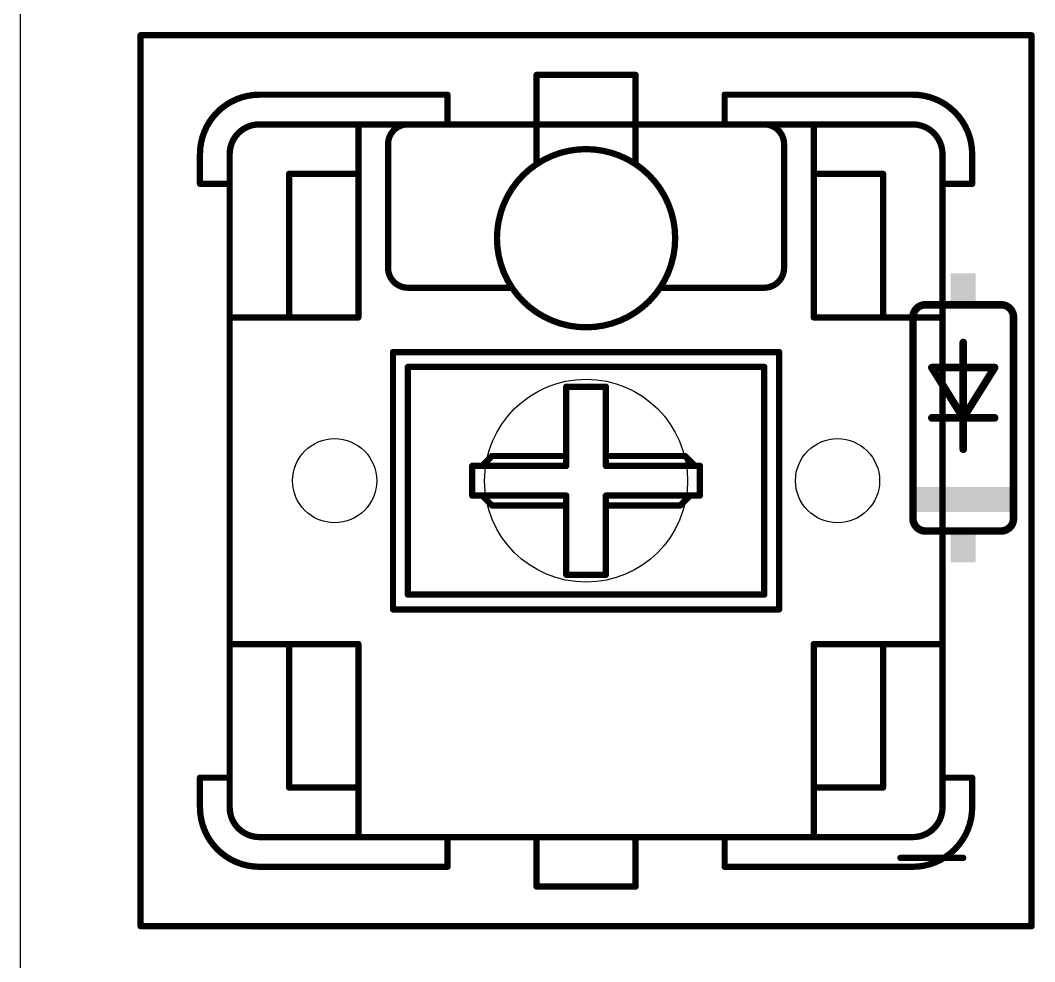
# Model space of a CAD drawing. Extents: x 0 to 155, y -1 to 106.
# Drawn here: x 0 to 20.49, y 53.78 to 72.8 of the extents above; entities that cross this region are included whole.
import ezdxf

# ---------------------------------------------------------------- set-up
doc = ezdxf.new("R2010")
doc.units = 0
doc.layers.add('20', color=7, linetype='CONTINUOUS')
doc.layers.add('21', color=253, linetype='CONTINUOUS')

# ---------------------------------------------------------------- blocks, each defined once
blk = doc.blocks.new('RECT')
blk.add_solid([(-0.5, -0.5), (0.5, -0.5), (-0.5, 0.5), (0.5, 0.5)])

msp = doc.modelspace()

# ---------------------------------------------------------------- linework, layer by layer
at = {"layer": '20'}
msp.add_line((0, 106.35), (0, -1.27), dxfattribs=at)
for centre, radius in [((11.43, 63.5), 2.05), ((6.35, 63.5), 0.85), ((16.51, 63.5), 0.85)]:
    msp.add_circle(centre, radius, dxfattribs=at)
at = {"layer": '21'}
for points, const_width in [([(2.43, 72.5318, 1), (2.43, 72.4682)], 0.0635), ([(2.4618, 72.5, 1), (2.3982, 72.5)], 0.0635), ([(20.4617, 72.5, 1), (20.3983, 72.5)], 0.0635), ([(20.43, 72.4682, 1), (20.43, 72.5318)], 0.0635), ([(10.4618, 71.7, 1), (10.3982, 71.7)], 0.0635), ([(10.43, 71.7318, 1), (10.43, 71.6683)], 0.0635), ([(12.4618, 71.7, 1), (12.3982, 71.7)], 0.0635), ([(12.43, 71.6683, 1), (12.43, 71.7318)], 0.0635), ([(4.83, 71.3, 0.4142), (3.63, 70.1)], 0.127), ([(4.83, 71.3317, 1), (4.83, 71.2682)], 0.0635), ([(4.83, 71.2682, 1), (4.83, 71.3317)], 0.0635), ([(8.6618, 71.3, 1), (8.5983, 71.3)], 0.0635), ([(8.63, 71.2682, 1), (8.63, 71.3317)], 0.0635), ([(14.2618, 71.3, 1), (14.1982, 71.3)], 0.0635), ([(14.23, 71.3317, 1), (14.23, 71.2682)], 0.0635), ([(19.23, 70.1, 0.4142), (18.03, 71.3)], 0.127), ([(18.03, 71.3317, 1), (18.03, 71.2682)], 0.0635), ([(18.03, 71.2682, 1), (18.03, 71.3317)], 0.0635), ([(4.83, 70.7, 0.4142), (4.23, 70.1)], 0.127), ([(4.83, 70.7318, 1), (4.83, 70.6683)], 0.0635), ([(4.83, 70.6683, 1), (4.83, 70.7318)], 0.0635), ([(6.8617, 70.7, 1), (6.7983, 70.7)], 0.0635), ([(7.83, 70.7, 0.4142), (7.43, 70.3)], 0.127), ([(7.83, 70.6683, 1), (7.83, 70.7318)], 0.0635), ([(8.63, 70.7318, 1), (8.63, 70.6683)], 0.0635), ([(8.5983, 70.7, 1), (8.6618, 70.7)], 0.0635), ([(8.63, 70.6683, 1), (8.63, 70.7318)], 0.0635), ([(10.4618, 70.7, 1), (10.3982, 70.7)], 0.0635), ([(10.3982, 70.7, 1), (10.4618, 70.7)], 0.0635), ([(10.43, 70.7318, 1), (10.43, 70.6683)], 0.0635), ([(10.43, 70.6683, 1), (10.43, 70.7318)], 0.0635), ([(12.4618, 70.7, 1), (12.3982, 70.7)], 0.0635), ([(12.3982, 70.7, 1), (12.4618, 70.7)], 0.0635), ([(12.43, 70.7318, 1), (12.43, 70.6683)], 0.0635), ([(12.43, 70.6683, 1), (12.43, 70.7318)], 0.0635), ([(14.1982, 70.7, 1), (14.2618, 70.7)], 0.0635), ([(14.23, 70.7318, 1), (14.23, 70.6683)], 0.0635), ([(14.23, 70.6683, 1), (14.23, 70.7318)], 0.0635), ([(15.03, 70.7318, 1), (15.03, 70.6683)], 0.0635), ([(15.43, 70.3, 0.4142), (15.03, 70.7)], 0.127), ([(16.0617, 70.7, 1), (15.9983, 70.7)], 0.0635), ([(18.03, 70.7318, 1), (18.03, 70.6683)], 0.0635), ([(18.63, 70.1, 0.4142), (18.03, 70.7)], 0.127), ([(18.03, 70.6683, 1), (18.03, 70.7318)], 0.0635), ([(7.4618, 70.3, 1), (7.3983, 70.3)], 0.0635), ([(7.3983, 70.3, 1), (7.4618, 70.3)], 0.0635), ([(15.4618, 70.3, 1), (15.3983, 70.3)], 0.0635), ([(15.3983, 70.3, 1), (15.4618, 70.3)], 0.0635), ([(3.6618, 70.1, 1), (3.5983, 70.1)], 0.0635), ([(3.5983, 70.1, 1), (3.6618, 70.1)], 0.0635), ([(4.2618, 70.1, 1), (4.1983, 70.1)], 0.0635), ([(4.1983, 70.1, 1), (4.2618, 70.1)], 0.0635), ([(11.43, 70.2, 1), (11.43, 66.6)], 0.127), ([(11.43, 70.2318, 1), (11.43, 70.1683)], 0.0635), ([(11.43, 66.6, 1), (11.43, 70.2)], 0.127), ([(11.43, 70.1683, 1), (11.43, 70.2318)], 0.0635), ([(18.6618, 70.1, 1), (18.5983, 70.1)], 0.0635), ([(18.5983, 70.1, 1), (18.6618, 70.1)], 0.0635), ([(19.2617, 70.1, 1), (19.1983, 70.1)], 0.0635), ([(19.1983, 70.1, 1), (19.2617, 70.1)], 0.0635), ([(10.3982, 69.9, 1), (10.4618, 69.9)], 0.0635), ([(12.3982, 69.9, 1), (12.4618, 69.9)], 0.0635), ([(5.43, 69.7318, 1), (5.43, 69.6683)], 0.0635), ([(5.4618, 69.7, 1), (5.3983, 69.7)], 0.0635), ([(6.8617, 69.7, 1), (6.7983, 69.7)], 0.0635), ([(6.7983, 69.7, 1), (6.8617, 69.7)], 0.0635), ([(6.83, 69.6683, 1), (6.83, 69.7318)], 0.0635), ([(16.03, 69.7318, 1), (16.03, 69.6683)], 0.0635), ([(16.0617, 69.7, 1), (15.9983, 69.7)], 0.0635), ([(15.9983, 69.7, 1), (16.0617, 69.7)], 0.0635), ([(17.4617, 69.7, 1), (17.3983, 69.7)], 0.0635), ([(17.43, 69.6683, 1), (17.43, 69.7318)], 0.0635), ([(3.63, 69.5318, 1), (3.63, 69.4682)], 0.0635), ([(3.5983, 69.5, 1), (3.6618, 69.5)], 0.0635), ([(4.2618, 69.5, 1), (4.1983, 69.5)], 0.0635), ([(4.1983, 69.5, 1), (4.2618, 69.5)], 0.0635), ([(4.23, 69.4682, 1), (4.23, 69.5318)], 0.0635), ([(18.63, 69.5318, 1), (18.63, 69.4682)], 0.0635), ([(18.6618, 69.5, 1), (18.5983, 69.5)], 0.0635), ([(18.5983, 69.5, 1), (18.6618, 69.5)], 0.0635), ([(19.1983, 69.5, 1), (19.2617, 69.5)], 0.0635), ([(19.23, 69.4682, 1), (19.23, 69.5318)], 0.0635), ([(7.43, 67.8, 0.4142), (7.83, 67.4)], 0.127), ([(7.4618, 67.8, 1), (7.3983, 67.8)], 0.0635), ([(15.03, 67.4, 0.4142), (15.43, 67.8)], 0.127), ([(15.4618, 67.8, 1), (15.3983, 67.8)], 0.0635), ([(7.3983, 67.8, 1), (7.4618, 67.8)], 0.0635), ([(15.3983, 67.8, 1), (15.4618, 67.8)], 0.0635), ([(7.83, 67.4318, 1), (7.83, 67.3683)], 0.0635), ([(7.83, 67.3683, 1), (7.83, 67.4318)], 0.0635), ([(9.93, 67.3683, 1), (9.93, 67.4318)], 0.0635), ([(12.93, 67.4318, 1), (12.93, 67.3683)], 0.0635), ([(15.03, 67.4318, 1), (15.03, 67.3683)], 0.0635), ([(15.03, 67.3683, 1), (15.03, 67.4318)], 0.0635), ([(18.288, 67.056, 0.4142), (18.034, 66.802)], 0.1524), ([(18.288, 67.0941, 1), (18.288, 67.0179)], 0.0762), ([(18.288, 67.0179, 1), (18.288, 67.0941)], 0.0762), ([(20.066, 66.802, 0.4142), (19.812, 67.056)], 0.1524), ([(19.812, 67.0941, 1), (19.812, 67.0179)], 0.0762), ([(19.812, 67.0179, 1), (19.812, 67.0941)], 0.0762), ([(4.23, 66.8317, 1), (4.23, 66.7682)], 0.0635), ([(5.43, 66.8317, 1), (5.43, 66.7682)], 0.0635), ([(5.3983, 66.8, 1), (5.4618, 66.8)], 0.0635), ([(5.43, 66.7682, 1), (5.43, 66.8317)], 0.0635), ([(6.7983, 66.8, 1), (6.8617, 66.8)], 0.0635), ([(6.83, 66.7682, 1), (6.83, 66.8317)], 0.0635), ([(16.03, 66.8317, 1), (16.03, 66.7682)], 0.0635), ([(15.9983, 66.8, 1), (16.0617, 66.8)], 0.0635), ([(17.43, 66.8317, 1), (17.43, 66.7682)], 0.0635), ([(17.3983, 66.8, 1), (17.4617, 66.8)], 0.0635), ([(17.43, 66.7682, 1), (17.43, 66.8317)], 0.0635), ([(18.0721, 66.802, 1), (17.9959, 66.802)], 0.0762), ([(17.9959, 66.802, 1), (18.0721, 66.802)], 0.0762), ([(18.63, 66.7682, 1), (18.63, 66.8317)], 0.0635), ([(20.1041, 66.802, 1), (20.0279, 66.802)], 0.0762), ([(20.0279, 66.802, 1), (20.1041, 66.802)], 0.0762), ([(11.43, 66.6318, 1), (11.43, 66.5683)], 0.0635), ([(11.43, 66.5683, 1), (11.43, 66.6318)], 0.0635), ([(19.0881, 66.294, 1), (19.0119, 66.294)], 0.0762), ([(7.53, 66.1318, 1), (7.53, 66.0683)], 0.0635), ([(7.5617, 66.1, 1), (7.4983, 66.1)], 0.0635), ([(15.3618, 66.1, 1), (15.2982, 66.1)], 0.0635), ([(15.33, 66.0683, 1), (15.33, 66.1318)], 0.0635), ([(7.83, 65.8317, 1), (7.83, 65.7682)], 0.0635), ([(7.8617, 65.8, 1), (7.7983, 65.8)], 0.0635), ([(15.0618, 65.8, 1), (14.9983, 65.8)], 0.0635), ([(15.03, 65.7682, 1), (15.03, 65.8317)], 0.0635), ([(18.415, 65.8241, 1), (18.415, 65.7479)], 0.0762), ([(18.4473, 65.8062, 1), (18.3827, 65.7658)], 0.0762), ([(19.7173, 65.7658, 1), (19.6527, 65.8062)], 0.0762), ([(19.685, 65.7479, 1), (19.685, 65.8241)], 0.0762), ([(11.0618, 65.4, 1), (10.9983, 65.4)], 0.0635), ([(11.03, 65.4318, 1), (11.03, 65.3683)], 0.0635), ([(11.8618, 65.4, 1), (11.7982, 65.4)], 0.0635), ([(11.83, 65.3683, 1), (11.83, 65.4318)], 0.0635), ([(18.415, 64.8081, 1), (18.415, 64.7319)], 0.0762), ([(19.0881, 64.77, 1), (19.0119, 64.77)], 0.0762), ([(19.05, 64.8081, 1), (19.05, 64.7319)], 0.0762), ([(19.0177, 64.7902, 1), (19.0823, 64.7498)], 0.0762), ([(19.0119, 64.77, 1), (19.0881, 64.77)], 0.0762), ([(19.0177, 64.7498, 1), (19.0823, 64.7902)], 0.0762), ([(19.05, 64.7319, 1), (19.05, 64.8081)], 0.0762), ([(19.685, 64.7319, 1), (19.685, 64.8081)], 0.0762), ([(19.0119, 64.135, 1), (19.0881, 64.135)], 0.0762), ([(9.53, 64.0318, 1), (9.53, 63.9682)], 0.0635), ([(9.5525, 63.9775, 1), (9.5075, 64.0225)], 0.0635), ([(11.0618, 64, 1), (10.9983, 64)], 0.0635), ([(10.9983, 64, 1), (11.0618, 64)], 0.0635), ([(11.03, 63.9682, 1), (11.03, 64.0318)], 0.0635), ([(11.8618, 64, 1), (11.7982, 64)], 0.0635), ([(11.83, 64.0318, 1), (11.83, 63.9682)], 0.0635), ([(11.7982, 64, 1), (11.8618, 64)], 0.0635), ([(13.4525, 64.0225, 1), (13.4075, 63.9775)], 0.0635), ([(13.43, 63.9682, 1), (13.43, 64.0318)], 0.0635), ([(9.13, 63.8318, 1), (9.13, 63.7683)], 0.0635), ([(9.1618, 63.8, 1), (9.0983, 63.8)], 0.0635), ([(9.3075, 63.8225, 1), (9.3525, 63.7775)], 0.0635), ([(9.33, 63.8318, 1), (9.33, 63.7683)], 0.0635), ([(9.33, 63.7683, 1), (9.33, 63.8318)], 0.0635), ([(10.9983, 63.8, 1), (11.0618, 63.8)], 0.0635), ([(11.03, 63.7683, 1), (11.03, 63.8318)], 0.0635), ([(11.7982, 63.8, 1), (11.8618, 63.8)], 0.0635), ([(11.83, 63.8318, 1), (11.83, 63.7683)], 0.0635), ([(13.63, 63.8318, 1), (13.63, 63.7683)], 0.0635), ([(13.6075, 63.7775, 1), (13.6525, 63.8225)], 0.0635), ([(13.63, 63.7683, 1), (13.63, 63.8318)], 0.0635), ([(13.7618, 63.8, 1), (13.6982, 63.8)], 0.0635), ([(13.73, 63.7683, 1), (13.73, 63.8318)], 0.0635), ([(9.13, 63.2318, 1), (9.13, 63.1683)], 0.0635), ([(9.0983, 63.2, 1), (9.1618, 63.2)], 0.0635), ([(9.3525, 63.2225, 1), (9.3075, 63.1775)], 0.0635), ([(9.33, 63.2318, 1), (9.33, 63.1683)], 0.0635), ([(9.33, 63.1683, 1), (9.33, 63.2318)], 0.0635), ([(11.0618, 63.2, 1), (10.9983, 63.2)], 0.0635), ([(11.03, 63.1683, 1), (11.03, 63.2318)], 0.0635), ([(11.8618, 63.2, 1), (11.7982, 63.2)], 0.0635), ([(11.83, 63.2318, 1), (11.83, 63.1683)], 0.0635), ([(13.53, 63.2318, 1), (13.53, 63.1683)], 0.0635), ([(13.5525, 63.1775, 1), (13.5075, 63.2225)], 0.0635), ([(13.53, 63.1683, 1), (13.53, 63.2318)], 0.0635), ([(13.6982, 63.2, 1), (13.7618, 63.2)], 0.0635), ([(13.73, 63.1683, 1), (13.73, 63.2318)], 0.0635), ([(9.53, 63.0318, 1), (9.53, 62.9682)], 0.0635), ([(9.5075, 62.9775, 1), (9.5525, 63.0225)], 0.0635), ([(11.0618, 63, 1), (10.9983, 63)], 0.0635), ([(10.9983, 63, 1), (11.0618, 63)], 0.0635), ([(11.03, 62.9682, 1), (11.03, 63.0318)], 0.0635), ([(11.8618, 63, 1), (11.7982, 63)], 0.0635), ([(11.7982, 63, 1), (11.8618, 63)], 0.0635), ([(11.83, 63.0318, 1), (11.83, 62.9682)], 0.0635), ([(13.3075, 63.0225, 1), (13.3525, 62.9775)], 0.0635), ([(13.33, 62.9682, 1), (13.33, 63.0318)], 0.0635), ([(18.034, 62.738, 0.4142), (18.288, 62.484)], 0.1524), ([(18.0721, 62.738, 1), (17.9959, 62.738)], 0.0762), ([(17.9959, 62.738, 1), (18.0721, 62.738)], 0.0762), ([(19.812, 62.484, 0.4142), (20.066, 62.738)], 0.1524), ([(20.1041, 62.738, 1), (20.0279, 62.738)], 0.0762), ([(20.0279, 62.738, 1), (20.1041, 62.738)], 0.0762), ([(18.288, 62.5221, 1), (18.288, 62.4459)], 0.0762), ([(18.288, 62.4459, 1), (18.288, 62.5221)], 0.0762), ([(19.812, 62.5221, 1), (19.812, 62.4459)], 0.0762), ([(19.812, 62.4459, 1), (19.812, 62.5221)], 0.0762), ([(11.03, 61.6318, 1), (11.03, 61.5682)], 0.0635), ([(10.9983, 61.6, 1), (11.0618, 61.6)], 0.0635), ([(11.7982, 61.6, 1), (11.8618, 61.6)], 0.0635), ([(11.83, 61.5682, 1), (11.83, 61.6318)], 0.0635), ([(7.83, 61.2318, 1), (7.83, 61.1683)], 0.0635), ([(7.7983, 61.2, 1), (7.8617, 61.2)], 0.0635), ([(14.9983, 61.2, 1), (15.0618, 61.2)], 0.0635), ([(15.03, 61.1683, 1), (15.03, 61.2318)], 0.0635), ([(7.53, 60.9318, 1), (7.53, 60.8683)], 0.0635), ([(7.4983, 60.9, 1), (7.5617, 60.9)], 0.0635), ([(15.2982, 60.9, 1), (15.3618, 60.9)], 0.0635), ([(15.33, 60.8683, 1), (15.33, 60.9318)], 0.0635), ([(4.23, 60.2318, 1), (4.23, 60.1683)], 0.0635), ([(5.43, 60.2318, 1), (5.43, 60.1683)], 0.0635), ([(5.4618, 60.2, 1), (5.3983, 60.2)], 0.0635), ([(5.43, 60.1683, 1), (5.43, 60.2318)], 0.0635), ([(6.8617, 60.2, 1), (6.7983, 60.2)], 0.0635), ([(6.83, 60.1683, 1), (6.83, 60.2318)], 0.0635), ([(16.03, 60.2318, 1), (16.03, 60.1683)], 0.0635), ([(16.0617, 60.2, 1), (15.9983, 60.2)], 0.0635), ([(17.43, 60.2318, 1), (17.43, 60.1683)], 0.0635), ([(17.4617, 60.2, 1), (17.3983, 60.2)], 0.0635), ([(17.43, 60.1683, 1), (17.43, 60.2318)], 0.0635), ([(18.63, 60.1683, 1), (18.63, 60.2318)], 0.0635), ([(3.6618, 57.5, 1), (3.5983, 57.5)], 0.0635), ([(3.63, 57.5318, 1), (3.63, 57.4682)], 0.0635), ([(4.2618, 57.5, 1), (4.1983, 57.5)], 0.0635), ([(4.1983, 57.5, 1), (4.2618, 57.5)], 0.0635), ([(4.23, 57.4682, 1), (4.23, 57.5318)], 0.0635), ([(18.6618, 57.5, 1), (18.5983, 57.5)], 0.0635), ([(18.63, 57.5318, 1), (18.63, 57.4682)], 0.0635), ([(18.5983, 57.5, 1), (18.6618, 57.5)], 0.0635), ([(19.2617, 57.5, 1), (19.1983, 57.5)], 0.0635), ([(19.23, 57.4682, 1), (19.23, 57.5318)], 0.0635), ([(5.43, 57.3318, 1), (5.43, 57.2683)], 0.0635), ([(5.3983, 57.3, 1), (5.4618, 57.3)], 0.0635), ([(6.8617, 57.3, 1), (6.7983, 57.3)], 0.0635), ([(6.7983, 57.3, 1), (6.8617, 57.3)], 0.0635), ([(6.83, 57.2683, 1), (6.83, 57.3318)], 0.0635), ([(16.03, 57.3318, 1), (16.03, 57.2683)], 0.0635), ([(16.0617, 57.3, 1), (15.9983, 57.3)], 0.0635), ([(15.9983, 57.3, 1), (16.0617, 57.3)], 0.0635), ([(17.3983, 57.3, 1), (17.4617, 57.3)], 0.0635), ([(17.43, 57.2683, 1), (17.43, 57.3318)], 0.0635), ([(3.63, 56.9, 0.4142), (4.83, 55.7)], 0.127), ([(3.6618, 56.9, 1), (3.5983, 56.9)], 0.0635), ([(3.5983, 56.9, 1), (3.6618, 56.9)], 0.0635), ([(4.23, 56.9, 0.4142), (4.83, 56.3)], 0.127), ([(4.2618, 56.9, 1), (4.1983, 56.9)], 0.0635), ([(4.1983, 56.9, 1), (4.2618, 56.9)], 0.0635), ([(18.03, 55.7, 0.4142), (19.23, 56.9)], 0.127), ([(18.03, 56.3, 0.4142), (18.63, 56.9)], 0.127), ([(18.6618, 56.9, 1), (18.5983, 56.9)], 0.0635), ([(18.5983, 56.9, 1), (18.6618, 56.9)], 0.0635), ([(19.2617, 56.9, 1), (19.1983, 56.9)], 0.0635), ([(19.1983, 56.9, 1), (19.2617, 56.9)], 0.0635), ([(4.83, 56.3318, 1), (4.83, 56.2683)], 0.0635), ([(4.83, 56.2683, 1), (4.83, 56.3318)], 0.0635), ([(8.63, 56.3318, 1), (8.63, 56.2683)], 0.0635), ([(8.6618, 56.3, 1), (8.5983, 56.3)], 0.0635), ([(8.63, 56.2683, 1), (8.63, 56.3318)], 0.0635), ([(10.4618, 56.3, 1), (10.3982, 56.3)], 0.0635), ([(10.43, 56.3318, 1), (10.43, 56.2683)], 0.0635), ([(10.43, 56.2683, 1), (10.43, 56.3318)], 0.0635), ([(12.4618, 56.3, 1), (12.3982, 56.3)], 0.0635), ([(14.2618, 56.3, 1), (14.1982, 56.3)], 0.0635), ([(14.23, 56.3318, 1), (14.23, 56.2683)], 0.0635), ([(14.23, 56.2683, 1), (14.23, 56.3318)], 0.0635), ([(18.03, 56.3318, 1), (18.03, 56.2683)], 0.0635), ([(18.03, 56.2683, 1), (18.03, 56.3318)], 0.0635), ([(6.7983, 56.3, 1), (6.8617, 56.3)], 0.0635), ([(15.9983, 56.3, 1), (16.0617, 56.3)], 0.0635), ([(4.83, 55.7318, 1), (4.83, 55.6683)], 0.0635), ([(4.83, 55.6683, 1), (4.83, 55.7318)], 0.0635), ([(8.63, 55.6683, 1), (8.63, 55.7318)], 0.0635), ([(14.23, 55.7318, 1), (14.23, 55.6683)], 0.0635), ([(17.78, 55.9118, 1), (17.78, 55.8483)], 0.0635), ([(18.03, 55.7318, 1), (18.03, 55.6683)], 0.0635), ([(18.03, 55.6683, 1), (18.03, 55.7318)], 0.0635), ([(19.05, 55.8483, 1), (19.05, 55.9118)], 0.0635), ([(8.5983, 55.7, 1), (8.6618, 55.7)], 0.0635), ([(14.1982, 55.7, 1), (14.2618, 55.7)], 0.0635), ([(10.43, 55.3318, 1), (10.43, 55.2683)], 0.0635), ([(12.43, 55.2683, 1), (12.43, 55.3318)], 0.0635), ([(10.3982, 55.3, 1), (10.4618, 55.3)], 0.0635), ([(12.3982, 55.3, 1), (12.4618, 55.3)], 0.0635), ([(2.3982, 54.5, 1), (2.4618, 54.5)], 0.0635), ([(2.43, 54.5318, 1), (2.43, 54.4682)], 0.0635), ([(20.3983, 54.5, 1), (20.4617, 54.5)], 0.0635), ([(20.43, 54.4682, 1), (20.43, 54.5318)], 0.0635)]:
    msp.add_lwpolyline(points, format="xyb", dxfattribs=dict(at, const_width=const_width))
for points, const_width in [([(2.43, 72.5), (20.43, 72.5)], 0.127), ([(2.43, 54.5), (2.43, 72.5)], 0.127), ([(20.43, 72.5), (20.43, 54.5)], 0.127), ([(10.43, 71.7), (12.43, 71.7)], 0.127), ([(10.43, 70.7), (10.43, 71.7)], 0.127), ([(12.43, 70.7), (12.43, 71.7)], 0.127), ([(4.83, 71.3), (8.63, 71.3)], 0.127), ([(8.63, 70.7), (8.63, 71.3)], 0.127), ([(14.23, 71.3), (18.03, 71.3)], 0.127), ([(14.23, 70.7), (14.23, 71.3)], 0.127), ([(4.83, 70.7), (8.63, 70.7)], 0.127), ([(6.83, 70.7), (6.83, 69.7)], 0.127), ([(8.63, 70.7), (10.43, 70.7)], 0.127), ([(10.43, 70.7), (12.43, 70.7)], 0.127), ([(10.43, 69.9), (10.43, 70.7)], 0.127), ([(12.43, 70.7), (14.23, 70.7)], 0.127), ([(12.43, 70.7), (12.43, 69.9)], 0.127), ([(14.23, 70.7), (18.03, 70.7)], 0.127), ([(16.03, 70.7), (16.03, 69.7)], 0.127), ([(7.43, 67.8), (7.43, 70.3)], 0.127), ([(15.43, 67.8), (15.43, 70.3)], 0.127), ([(3.63, 69.5), (3.63, 70.1)], 0.127), ([(4.23, 69.5), (4.23, 70.1)], 0.127), ([(18.63, 70.1), (18.63, 69.5)], 0.127), ([(19.23, 70.1), (19.23, 69.5)], 0.127), ([(5.43, 69.7), (5.43, 66.8)], 0.127), ([(6.83, 69.7), (5.43, 69.7)], 0.127), ([(6.83, 69.7), (6.83, 66.8)], 0.127), ([(16.03, 69.7), (16.03, 66.8)], 0.127), ([(17.43, 69.7), (16.03, 69.7)], 0.127), ([(17.43, 69.7), (17.43, 66.8)], 0.127), ([(4.23, 69.5), (3.63, 69.5)], 0.127), ([(4.23, 57.5), (4.23, 69.5)], 0.127), ([(18.63, 69.5), (18.63, 57.5)], 0.127), ([(18.63, 69.5), (19.23, 69.5)], 0.127), ([(7.83, 67.4), (9.93, 67.4)], 0.127), ([(12.93, 67.4), (15.03, 67.4)], 0.127), ([(18.288, 67.056), (19.812, 67.056)], 0.1524), ([(5.43, 66.8), (4.23, 66.8)], 0.127), ([(6.83, 66.8), (5.43, 66.8)], 0.127), ([(17.43, 66.8), (16.03, 66.8)], 0.127), ([(18.63, 66.8), (17.43, 66.8)], 0.127), ([(18.034, 62.738), (18.034, 66.802)], 0.1524), ([(20.066, 62.738), (20.066, 66.802)], 0.1524), ([(19.05, 64.77), (19.05, 66.294)], 0.1524), ([(7.53, 60.9), (7.53, 66.1)], 0.127), ([(7.53, 66.1), (15.33, 66.1)], 0.127), ([(15.33, 66.1), (15.33, 60.9)], 0.127), ([(7.83, 61.2), (7.83, 65.8)], 0.127), ([(7.83, 65.8), (15.03, 65.8)], 0.127), ([(15.03, 65.8), (15.03, 61.2)], 0.127), ([(18.415, 65.786), (19.685, 65.786)], 0.1524), ([(19.05, 64.77), (18.415, 65.786)], 0.1524), ([(19.685, 65.786), (19.05, 64.77)], 0.1524), ([(11.03, 64), (11.03, 65.4)], 0.127), ([(11.03, 65.4), (11.83, 65.4)], 0.127), ([(11.83, 65.4), (11.83, 64)], 0.127), ([(18.415, 64.77), (19.05, 64.77)], 0.1524), ([(19.05, 64.135), (19.05, 64.77)], 0.1524), ([(19.05, 64.77), (19.685, 64.77)], 0.1524), ([(9.53, 64), (9.33, 63.8)], 0.127), ([(11.03, 64), (9.53, 64)], 0.127), ([(11.03, 63.8), (11.03, 64)], 0.127), ([(11.83, 64), (11.83, 63.8)], 0.127), ([(13.43, 64), (11.83, 64)], 0.127), ([(13.63, 63.8), (13.43, 64)], 0.127), ([(9.13, 63.2), (9.13, 63.8)], 0.127), ([(9.13, 63.8), (9.33, 63.8)], 0.127), ([(9.33, 63.8), (11.03, 63.8)], 0.127), ([(11.83, 63.8), (13.63, 63.8)], 0.127), ([(13.73, 63.8), (13.63, 63.8)], 0.127), ([(13.73, 63.8), (13.73, 63.2)], 0.127), ([(9.33, 63.2), (9.13, 63.2)], 0.127), ([(11.03, 63.2), (9.33, 63.2)], 0.127), ([(9.33, 63.2), (9.53, 63)], 0.127), ([(11.03, 63), (11.03, 63.2)], 0.127), ([(13.53, 63.2), (11.83, 63.2)], 0.127), ([(11.83, 63.2), (11.83, 63)], 0.127), ([(13.53, 63.2), (13.33, 63)], 0.127), ([(13.73, 63.2), (13.53, 63.2)], 0.127), ([(11.03, 63), (9.53, 63)], 0.127), ([(11.03, 61.6), (11.03, 63)], 0.127), ([(11.83, 63), (11.83, 61.6)], 0.127), ([(13.33, 63), (11.83, 63)], 0.127), ([(18.288, 62.484), (19.812, 62.484)], 0.1524), ([(11.83, 61.6), (11.03, 61.6)], 0.127), ([(15.03, 61.2), (7.83, 61.2)], 0.127), ([(15.33, 60.9), (7.53, 60.9)], 0.127), ([(5.43, 60.2), (4.23, 60.2)], 0.127), ([(6.83, 60.2), (5.43, 60.2)], 0.127), ([(5.43, 60.2), (5.43, 57.3)], 0.127), ([(6.83, 60.2), (6.83, 57.3)], 0.127), ([(17.43, 60.2), (16.03, 60.2)], 0.127), ([(16.03, 60.2), (16.03, 57.3)], 0.127), ([(18.63, 60.2), (17.43, 60.2)], 0.127), ([(17.43, 60.2), (17.43, 57.3)], 0.127), ([(3.63, 56.9), (3.63, 57.5)], 0.127), ([(4.23, 57.5), (3.63, 57.5)], 0.127), ([(4.23, 56.9), (4.23, 57.5)], 0.127), ([(18.63, 57.5), (18.63, 56.9)], 0.127), ([(18.63, 57.5), (19.23, 57.5)], 0.127), ([(19.23, 57.5), (19.23, 56.9)], 0.127), ([(6.83, 57.3), (5.43, 57.3)], 0.127), ([(6.83, 57.3), (6.83, 56.3)], 0.127), ([(16.03, 57.3), (16.03, 56.3)], 0.127), ([(17.43, 57.3), (16.03, 57.3)], 0.127), ([(8.63, 56.3), (4.83, 56.3)], 0.127), ([(10.43, 56.3), (8.63, 56.3)], 0.127), ([(8.63, 55.7), (8.63, 56.3)], 0.127), ([(14.23, 56.3), (10.43, 56.3)], 0.127), ([(10.43, 55.3), (10.43, 56.3)], 0.127), ([(12.43, 55.3), (12.43, 56.3)], 0.127), ([(18.03, 56.3), (14.23, 56.3)], 0.127), ([(14.23, 55.7), (14.23, 56.3)], 0.127), ([(8.63, 55.7), (4.83, 55.7)], 0.127), ([(18.03, 55.7), (14.23, 55.7)], 0.127), ([(17.78, 55.88), (19.05, 55.88)], 0.127), ([(10.43, 55.3), (12.43, 55.3)], 0.127), ([(20.43, 54.5), (2.43, 54.5)], 0.127)]:
    msp.add_lwpolyline(points, dxfattribs=dict(at, const_width=const_width))

# ---------------------------------------------------------------- block references
at = {"layer": '21', "rotation": 90}
for p, xscale, yscale in [((19.05, 67.3735), 0.635, 0.508), ((19.05, 63.119), 0.508, 2.032), ((19.05, 62.1665), 0.635, 0.508)]:
    msp.add_blockref('RECT', p, dxfattribs=dict(at, xscale=xscale, yscale=yscale))

doc.saveas('drawing.dxf')
